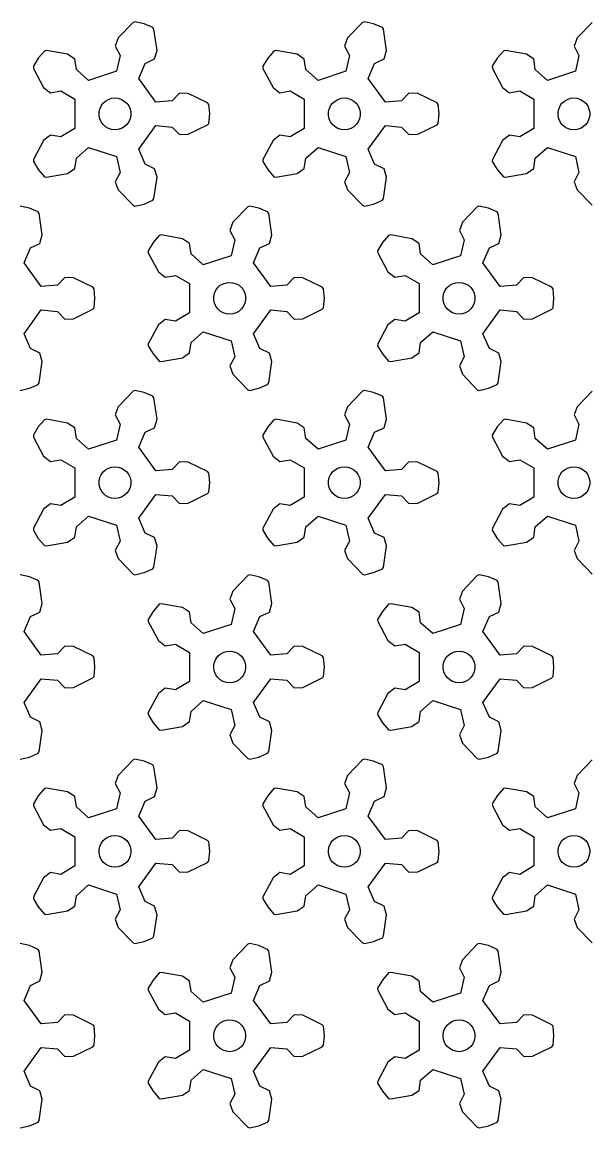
# Model space of a CAD drawing. Extents: x 0 to 211, y 0 to 226.
# Drawn here: x 52.9 to 106.4, y 0 to 104.1 of the extents above; entities that cross this region are included whole.
import ezdxf

# ---------------------------------------------------------------- set-up
doc = ezdxf.new("R2010")
doc.units = 0

msp = doc.modelspace()

# ---------------------------------------------------------------- linework, layer by layer
for p, q in [((63.5, 104.1), (63.33, 104.02)), ((64.37, 103.9), (63.5, 104.1)), ((85.08, 104.1), (84.91, 104.02)), ((85.95, 103.9), (85.08, 104.1)), ((63.33, 104.02), (61.92, 102.57)), ((65.19, 103.55), (64.37, 103.9)), ((65.29, 103.39), (65.19, 103.55)), ((65.58, 101.38), (65.29, 103.39)), ((84.91, 104.02), (83.5, 102.57)), ((86.77, 103.55), (85.95, 103.9)), ((86.87, 103.39), (86.77, 103.55)), ((87.16, 101.38), (86.87, 103.39)), ((106.49, 104.02), (105.08, 102.57)), ((61.92, 102.57), (61.64, 101.8)), ((83.5, 102.57), (83.22, 101.8)), ((105.08, 102.57), (104.8, 101.8)), ((54.99, 101.33), (54.41, 100.66)), ((55.18, 101.38), (54.99, 101.33)), ((57.17, 101.03), (55.18, 101.38)), ((57.85, 100.57), (57.17, 101.03)), ((61.64, 101.8), (62.1, 100.93)), ((65.35, 100.59), (65.58, 101.38)), ((76.57, 101.33), (75.99, 100.66)), ((76.76, 101.38), (76.57, 101.33)), ((78.75, 101.03), (76.76, 101.38)), ((79.43, 100.57), (78.75, 101.03)), ((83.22, 101.8), (83.68, 100.93)), ((86.93, 100.59), (87.16, 101.38)), ((98.15, 101.33), (97.57, 100.66)), ((98.34, 101.38), (98.15, 101.33)), ((100.33, 101.03), (98.34, 101.38)), ((101.01, 100.57), (100.33, 101.03)), ((104.8, 101.8), (105.26, 100.93)), ((54.41, 100.66), (53.95, 99.9)), ((57.99, 99.59), (57.85, 100.57)), ((62.1, 100.93), (61.76, 99.43)), ((63.86, 98.75), (64.46, 100.16)), ((64.46, 100.16), (65.35, 100.59)), ((75.99, 100.66), (75.53, 99.9)), ((79.57, 99.59), (79.43, 100.57)), ((83.68, 100.93), (83.34, 99.43)), ((85.44, 98.75), (86.04, 100.16)), ((86.04, 100.16), (86.93, 100.59)), ((97.57, 100.66), (97.11, 99.9)), ((101.15, 99.59), (101.01, 100.57)), ((105.26, 100.93), (104.92, 99.43)), ((53.95, 99.9), (53.96, 99.7)), ((53.96, 99.7), (54.91, 97.92)), ((59.14, 98.58), (57.99, 99.59)), ((61.76, 99.43), (59.14, 98.58)), ((75.53, 99.9), (75.54, 99.7)), ((75.54, 99.7), (76.49, 97.92)), ((80.72, 98.58), (79.57, 99.59)), ((83.34, 99.43), (80.72, 98.58)), ((97.11, 99.9), (97.12, 99.7)), ((97.12, 99.7), (98.07, 97.92)), ((102.3, 98.58), (101.15, 99.59)), ((104.92, 99.43), (102.3, 98.58)), ((54.91, 97.92), (55.56, 97.41)), ((65.48, 96.52), (63.86, 98.75)), ((76.49, 97.92), (77.14, 97.41)), ((87.06, 96.52), (85.44, 98.75)), ((98.07, 97.92), (98.72, 97.41)), ((55.56, 97.41), (56.53, 97.58)), ((56.53, 97.58), (57.85, 96.8)), ((57.85, 96.8), (57.85, 94.05)), ((60.74, 96.63), (61.01, 96.79)), ((61.01, 96.79), (61.31, 96.89)), ((61.31, 96.89), (61.62, 96.92)), ((61.62, 96.92), (61.93, 96.89)), ((61.93, 96.89), (62.23, 96.79)), ((62.23, 96.79), (62.5, 96.63)), ((67.69, 97.37), (67, 96.66)), ((68.51, 97.34), (67.69, 97.37)), ((70.33, 96.46), (68.51, 97.34)), ((77.14, 97.41), (78.11, 97.58)), ((78.11, 97.58), (79.43, 96.8)), ((79.43, 96.8), (79.43, 94.05)), ((82.32, 96.63), (82.59, 96.79)), ((82.59, 96.79), (82.89, 96.89)), ((82.89, 96.89), (83.2, 96.92)), ((83.2, 96.92), (83.51, 96.89)), ((83.51, 96.89), (83.81, 96.79)), ((83.81, 96.79), (84.08, 96.63)), ((89.27, 97.37), (88.58, 96.66)), ((90.09, 97.34), (89.27, 97.37)), ((91.91, 96.46), (90.09, 97.34)), ((98.72, 97.41), (99.69, 97.58)), ((99.69, 97.58), (101.01, 96.8)), ((101.01, 96.8), (101.01, 94.05)), ((103.9, 96.63), (104.17, 96.79)), ((104.17, 96.79), (104.47, 96.89)), ((104.47, 96.89), (104.78, 96.92)), ((104.78, 96.92), (105.09, 96.89)), ((105.09, 96.89), (105.39, 96.79)), ((105.39, 96.79), (105.66, 96.63)), ((60.13, 95.58), (60.19, 95.88)), ((60.19, 95.88), (60.32, 96.17)), ((60.32, 96.17), (60.5, 96.42)), ((60.5, 96.42), (60.74, 96.63)), ((62.5, 96.63), (62.73, 96.42)), ((62.73, 96.42), (62.92, 96.17)), ((62.92, 96.17), (63.04, 95.88)), ((63.04, 95.88), (63.11, 95.58)), ((67, 96.66), (65.48, 96.52)), ((70.45, 96.31), (70.33, 96.46)), ((70.53, 95.42), (70.45, 96.31)), ((81.71, 95.58), (81.77, 95.88)), ((81.77, 95.88), (81.9, 96.17)), ((81.9, 96.17), (82.08, 96.42)), ((82.08, 96.42), (82.32, 96.63)), ((84.08, 96.63), (84.31, 96.42)), ((84.31, 96.42), (84.5, 96.17)), ((84.5, 96.17), (84.62, 95.88)), ((84.62, 95.88), (84.69, 95.58)), ((88.58, 96.66), (87.06, 96.52)), ((92.03, 96.31), (91.91, 96.46)), ((92.11, 95.42), (92.03, 96.31)), ((103.29, 95.58), (103.35, 95.88)), ((103.35, 95.88), (103.48, 96.17)), ((103.48, 96.17), (103.66, 96.42)), ((103.66, 96.42), (103.9, 96.63)), ((105.66, 96.63), (105.89, 96.42)), ((105.89, 96.42), (106.08, 96.17)), ((106.08, 96.17), (106.2, 95.88)), ((106.2, 95.88), (106.27, 95.58)), ((60.13, 95.26), (60.13, 95.58)), ((60.19, 94.96), (60.13, 95.26)), ((60.32, 94.67), (60.19, 94.96)), ((63.04, 94.96), (62.92, 94.67)), ((63.11, 95.26), (63.04, 94.96)), ((63.11, 95.58), (63.11, 95.26)), ((70.45, 94.53), (70.53, 95.42)), ((81.71, 95.26), (81.71, 95.58)), ((81.77, 94.96), (81.71, 95.26)), ((81.9, 94.67), (81.77, 94.96)), ((84.62, 94.96), (84.5, 94.67)), ((84.69, 95.26), (84.62, 94.96)), ((84.69, 95.58), (84.69, 95.26)), ((92.03, 94.53), (92.11, 95.42)), ((103.29, 95.26), (103.29, 95.58)), ((103.35, 94.96), (103.29, 95.26)), ((103.48, 94.67), (103.35, 94.96)), ((106.2, 94.96), (106.08, 94.67)), ((106.27, 95.26), (106.2, 94.96)), ((106.27, 95.58), (106.27, 95.26)), ((57.85, 94.05), (56.53, 93.26)), ((60.5, 94.42), (60.32, 94.67)), ((60.74, 94.21), (60.5, 94.42)), ((61.01, 94.05), (60.74, 94.21)), ((61.31, 93.95), (61.01, 94.05)), ((61.62, 93.92), (61.31, 93.95)), ((61.93, 93.95), (61.62, 93.92)), ((62.23, 94.05), (61.93, 93.95)), ((62.5, 94.21), (62.23, 94.05)), ((62.73, 94.42), (62.5, 94.21)), ((62.92, 94.67), (62.73, 94.42)), ((63.86, 92.09), (65.48, 94.32)), ((65.48, 94.32), (67, 94.18)), ((67, 94.18), (67.69, 93.47)), ((68.51, 93.5), (70.33, 94.39)), ((70.33, 94.39), (70.45, 94.53)), ((79.43, 94.05), (78.11, 93.26)), ((82.08, 94.42), (81.9, 94.67)), ((82.32, 94.21), (82.08, 94.42)), ((82.59, 94.05), (82.32, 94.21)), ((82.89, 93.95), (82.59, 94.05)), ((83.2, 93.92), (82.89, 93.95)), ((83.51, 93.95), (83.2, 93.92)), ((83.81, 94.05), (83.51, 93.95)), ((84.08, 94.21), (83.81, 94.05)), ((84.31, 94.42), (84.08, 94.21)), ((84.5, 94.67), (84.31, 94.42)), ((85.44, 92.09), (87.06, 94.32)), ((87.06, 94.32), (88.58, 94.18)), ((88.58, 94.18), (89.27, 93.47)), ((90.09, 93.5), (91.91, 94.39)), ((91.91, 94.39), (92.03, 94.53)), ((101.01, 94.05), (99.69, 93.26)), ((103.66, 94.42), (103.48, 94.67)), ((103.9, 94.21), (103.66, 94.42)), ((104.17, 94.05), (103.9, 94.21)), ((104.47, 93.95), (104.17, 94.05)), ((104.78, 93.92), (104.47, 93.95)), ((105.09, 93.95), (104.78, 93.92)), ((105.39, 94.05), (105.09, 93.95)), ((105.66, 94.21), (105.39, 94.05)), ((105.89, 94.42), (105.66, 94.21)), ((106.08, 94.67), (105.89, 94.42)), ((54.91, 92.92), (53.96, 91.14)), ((55.56, 93.43), (54.91, 92.92)), ((56.53, 93.26), (55.56, 93.43)), ((67.69, 93.47), (68.51, 93.5)), ((76.49, 92.92), (75.54, 91.14)), ((77.14, 93.43), (76.49, 92.92)), ((78.11, 93.26), (77.14, 93.43)), ((89.27, 93.47), (90.09, 93.5)), ((98.07, 92.92), (97.12, 91.14)), ((98.72, 93.43), (98.07, 92.92)), ((99.69, 93.26), (98.72, 93.43)), ((57.99, 91.25), (59.14, 92.26)), ((59.14, 92.26), (61.76, 91.41)), ((64.46, 90.68), (63.86, 92.09)), ((79.57, 91.25), (80.72, 92.26)), ((80.72, 92.26), (83.34, 91.41)), ((86.04, 90.68), (85.44, 92.09)), ((101.15, 91.25), (102.3, 92.26)), ((102.3, 92.26), (104.92, 91.41)), ((53.96, 91.14), (53.95, 90.95)), ((53.95, 90.95), (54.41, 90.18)), ((57.85, 90.27), (57.99, 91.25)), ((61.76, 91.41), (62.1, 89.91)), ((65.35, 90.25), (64.46, 90.68)), ((75.54, 91.14), (75.53, 90.95)), ((75.53, 90.95), (75.99, 90.18)), ((79.43, 90.27), (79.57, 91.25)), ((83.34, 91.41), (83.68, 89.91)), ((86.93, 90.25), (86.04, 90.68)), ((97.12, 91.14), (97.11, 90.95)), ((97.11, 90.95), (97.57, 90.18)), ((101.01, 90.27), (101.15, 91.25)), ((104.92, 91.41), (105.26, 89.91)), ((54.41, 90.18), (54.99, 89.51)), ((54.99, 89.51), (55.18, 89.47)), ((55.18, 89.47), (57.17, 89.81)), ((57.17, 89.81), (57.85, 90.27)), ((62.1, 89.91), (61.64, 89.04)), ((65.58, 89.46), (65.35, 90.25)), ((75.99, 90.18), (76.57, 89.51)), ((76.57, 89.51), (76.76, 89.47)), ((76.76, 89.47), (78.75, 89.81)), ((78.75, 89.81), (79.43, 90.27)), ((83.68, 89.91), (83.22, 89.04)), ((87.16, 89.46), (86.93, 90.25)), ((97.57, 90.18), (98.15, 89.51)), ((98.15, 89.51), (98.34, 89.47)), ((98.34, 89.47), (100.33, 89.81)), ((100.33, 89.81), (101.01, 90.27)), ((105.26, 89.91), (104.8, 89.04)), ((61.64, 89.04), (61.92, 88.27)), ((65.29, 87.46), (65.58, 89.46)), ((83.22, 89.04), (83.5, 88.27)), ((86.87, 87.46), (87.16, 89.46)), ((104.8, 89.04), (105.08, 88.27)), ((61.92, 88.27), (63.33, 86.82)), ((65.19, 87.29), (65.29, 87.46)), ((83.5, 88.27), (84.91, 86.82)), ((86.77, 87.29), (86.87, 87.46)), ((105.08, 88.27), (106.49, 86.82)), ((53.58, 86.55), (52.71, 86.75)), ((54.4, 86.2), (53.58, 86.55)), ((63.33, 86.82), (63.5, 86.75)), ((63.5, 86.75), (64.37, 86.94)), ((64.37, 86.94), (65.19, 87.29)), ((74.12, 86.68), (72.71, 85.22)), ((74.29, 86.75), (74.12, 86.68)), ((75.16, 86.55), (74.29, 86.75)), ((75.98, 86.2), (75.16, 86.55)), ((84.91, 86.82), (85.08, 86.75)), ((85.08, 86.75), (85.95, 86.94)), ((85.95, 86.94), (86.77, 87.29)), ((95.7, 86.68), (94.29, 85.22)), ((95.87, 86.75), (95.7, 86.68)), ((96.74, 86.55), (95.87, 86.75)), ((97.56, 86.2), (96.74, 86.55)), ((54.5, 86.04), (54.4, 86.2)), ((54.79, 84.03), (54.5, 86.04)), ((76.08, 86.04), (75.98, 86.2)), ((76.37, 84.03), (76.08, 86.04)), ((97.66, 86.04), (97.56, 86.2)), ((97.95, 84.03), (97.66, 86.04)), ((72.71, 85.22), (72.43, 84.45)), ((72.43, 84.45), (72.89, 83.58)), ((94.29, 85.22), (94.01, 84.45)), ((94.01, 84.45), (94.47, 83.58)), ((54.56, 83.24), (54.79, 84.03)), ((65.2, 83.31), (64.74, 82.55)), ((65.78, 83.98), (65.2, 83.31)), ((65.97, 84.03), (65.78, 83.98)), ((67.96, 83.68), (65.97, 84.03)), ((68.64, 83.22), (67.96, 83.68)), ((72.89, 83.58), (72.55, 82.08)), ((76.14, 83.24), (76.37, 84.03)), ((86.78, 83.31), (86.32, 82.55)), ((87.36, 83.98), (86.78, 83.31)), ((87.55, 84.03), (87.36, 83.98)), ((89.54, 83.68), (87.55, 84.03)), ((90.22, 83.22), (89.54, 83.68)), ((94.47, 83.58), (94.13, 82.08)), ((97.72, 83.24), (97.95, 84.03)), ((53.07, 81.4), (53.67, 82.81)), ((53.67, 82.81), (54.56, 83.24)), ((64.74, 82.55), (64.75, 82.36)), ((64.75, 82.36), (65.7, 80.57)), ((68.78, 82.24), (68.64, 83.22)), ((69.93, 81.23), (68.78, 82.24)), ((74.65, 81.4), (75.25, 82.81)), ((75.25, 82.81), (76.14, 83.24)), ((86.32, 82.55), (86.33, 82.36)), ((86.33, 82.36), (87.28, 80.57)), ((90.36, 82.24), (90.22, 83.22)), ((91.51, 81.23), (90.36, 82.24)), ((96.23, 81.4), (96.83, 82.81)), ((96.83, 82.81), (97.72, 83.24)), ((54.69, 79.17), (53.07, 81.4)), ((72.55, 82.08), (69.93, 81.23)), ((76.27, 79.17), (74.65, 81.4)), ((94.13, 82.08), (91.51, 81.23)), ((97.85, 79.17), (96.23, 81.4)), ((65.7, 80.57), (66.35, 80.06)), ((66.35, 80.06), (67.32, 80.23)), ((67.32, 80.23), (68.64, 79.45)), ((87.28, 80.57), (87.93, 80.06)), ((87.93, 80.06), (88.9, 80.23)), ((88.9, 80.23), (90.22, 79.45)), ((56.21, 79.32), (54.69, 79.17)), ((56.9, 80.02), (56.21, 79.32)), ((57.72, 79.99), (56.9, 80.02)), ((59.54, 79.11), (57.72, 79.99)), ((59.66, 78.96), (59.54, 79.11)), ((68.64, 79.45), (68.64, 76.7)), ((71.29, 79.08), (71.53, 79.29)), ((71.53, 79.29), (71.8, 79.44)), ((71.8, 79.44), (72.1, 79.54)), ((72.1, 79.54), (72.41, 79.57)), ((72.41, 79.57), (72.72, 79.54)), ((72.72, 79.54), (73.02, 79.44)), ((73.02, 79.44), (73.29, 79.29)), ((73.29, 79.29), (73.52, 79.08)), ((77.79, 79.32), (76.27, 79.17)), ((78.48, 80.02), (77.79, 79.32)), ((79.3, 79.99), (78.48, 80.02)), ((81.12, 79.11), (79.3, 79.99)), ((81.24, 78.96), (81.12, 79.11)), ((90.22, 79.45), (90.22, 76.7)), ((92.87, 79.08), (93.11, 79.29)), ((93.11, 79.29), (93.38, 79.44)), ((93.38, 79.44), (93.68, 79.54)), ((93.68, 79.54), (93.99, 79.57)), ((93.99, 79.57), (94.3, 79.54)), ((94.3, 79.54), (94.6, 79.44)), ((94.6, 79.44), (94.87, 79.29)), ((94.87, 79.29), (95.1, 79.08)), ((99.37, 79.32), (97.85, 79.17)), ((100.06, 80.02), (99.37, 79.32)), ((100.88, 79.99), (100.06, 80.02)), ((102.7, 79.11), (100.88, 79.99)), ((102.82, 78.96), (102.7, 79.11)), ((59.74, 78.07), (59.66, 78.96)), ((59.66, 77.18), (59.74, 78.07)), ((70.92, 78.23), (70.98, 78.54)), ((70.92, 77.92), (70.92, 78.23)), ((70.98, 78.54), (71.11, 78.82)), ((71.11, 78.82), (71.29, 79.08)), ((73.52, 79.08), (73.71, 78.82)), ((73.71, 78.82), (73.83, 78.54)), ((73.83, 78.54), (73.9, 78.23)), ((73.9, 78.23), (73.9, 77.92)), ((81.32, 78.07), (81.24, 78.96)), ((81.24, 77.18), (81.32, 78.07)), ((92.5, 78.23), (92.56, 78.54)), ((92.5, 77.92), (92.5, 78.23)), ((92.56, 78.54), (92.69, 78.82)), ((92.69, 78.82), (92.87, 79.08)), ((95.1, 79.08), (95.29, 78.82)), ((95.29, 78.82), (95.41, 78.54)), ((95.41, 78.54), (95.48, 78.23)), ((95.48, 78.23), (95.48, 77.92)), ((102.9, 78.07), (102.82, 78.96)), ((102.82, 77.18), (102.9, 78.07)), ((57.72, 76.15), (59.54, 77.04)), ((59.54, 77.04), (59.66, 77.18)), ((70.98, 77.61), (70.92, 77.92)), ((71.11, 77.32), (70.98, 77.61)), ((71.29, 77.07), (71.11, 77.32)), ((71.53, 76.86), (71.29, 77.07)), ((73.52, 77.07), (73.29, 76.86)), ((73.71, 77.32), (73.52, 77.07)), ((73.83, 77.61), (73.71, 77.32)), ((73.9, 77.92), (73.83, 77.61)), ((79.3, 76.15), (81.12, 77.04)), ((81.12, 77.04), (81.24, 77.18)), ((92.56, 77.61), (92.5, 77.92)), ((92.69, 77.32), (92.56, 77.61)), ((92.87, 77.07), (92.69, 77.32)), ((93.11, 76.86), (92.87, 77.07)), ((95.1, 77.07), (94.87, 76.86)), ((95.29, 77.32), (95.1, 77.07)), ((95.41, 77.61), (95.29, 77.32)), ((95.48, 77.92), (95.41, 77.61)), ((100.88, 76.15), (102.7, 77.04)), ((102.7, 77.04), (102.82, 77.18)), ((53.07, 74.74), (54.69, 76.97)), ((54.69, 76.97), (56.21, 76.83)), ((56.21, 76.83), (56.9, 76.12)), ((56.9, 76.12), (57.72, 76.15)), ((66.35, 76.08), (65.7, 75.57)), ((67.32, 75.91), (66.35, 76.08)), ((68.64, 76.7), (67.32, 75.91)), ((71.8, 76.7), (71.53, 76.86)), ((72.1, 76.6), (71.8, 76.7)), ((72.41, 76.57), (72.1, 76.6)), ((72.72, 76.6), (72.41, 76.57)), ((73.02, 76.7), (72.72, 76.6)), ((73.29, 76.86), (73.02, 76.7)), ((74.65, 74.74), (76.27, 76.97)), ((76.27, 76.97), (77.79, 76.83)), ((77.79, 76.83), (78.48, 76.12)), ((78.48, 76.12), (79.3, 76.15)), ((87.93, 76.08), (87.28, 75.57)), ((88.9, 75.91), (87.93, 76.08)), ((90.22, 76.7), (88.9, 75.91)), ((93.38, 76.7), (93.11, 76.86)), ((93.68, 76.6), (93.38, 76.7)), ((93.99, 76.57), (93.68, 76.6)), ((94.3, 76.6), (93.99, 76.57)), ((94.6, 76.7), (94.3, 76.6)), ((94.87, 76.86), (94.6, 76.7)), ((96.23, 74.74), (97.85, 76.97)), ((97.85, 76.97), (99.37, 76.83)), ((99.37, 76.83), (100.06, 76.12)), ((100.06, 76.12), (100.88, 76.15)), ((65.7, 75.57), (64.75, 73.79)), ((87.28, 75.57), (86.33, 73.79)), ((53.67, 73.33), (53.07, 74.74)), ((68.64, 72.93), (68.78, 73.9)), ((68.78, 73.9), (69.93, 74.91)), ((69.93, 74.91), (72.55, 74.06)), ((72.55, 74.06), (72.89, 72.57)), ((75.25, 73.33), (74.65, 74.74)), ((90.22, 72.93), (90.36, 73.9)), ((90.36, 73.9), (91.51, 74.91)), ((91.51, 74.91), (94.13, 74.06)), ((94.13, 74.06), (94.47, 72.57)), ((96.83, 73.33), (96.23, 74.74)), ((54.56, 72.9), (53.67, 73.33)), ((54.79, 72.11), (54.56, 72.9)), ((64.75, 73.79), (64.74, 73.6)), ((64.74, 73.6), (65.2, 72.83)), ((67.96, 72.46), (68.64, 72.93)), ((76.14, 72.9), (75.25, 73.33)), ((76.37, 72.11), (76.14, 72.9)), ((86.33, 73.79), (86.32, 73.6)), ((86.32, 73.6), (86.78, 72.83)), ((89.54, 72.46), (90.22, 72.93)), ((97.72, 72.9), (96.83, 73.33)), ((97.95, 72.11), (97.72, 72.9)), ((54.5, 70.11), (54.79, 72.11)), ((65.2, 72.83), (65.78, 72.16)), ((65.78, 72.16), (65.97, 72.12)), ((65.97, 72.12), (67.96, 72.46)), ((72.89, 72.57), (72.43, 71.7)), ((76.08, 70.11), (76.37, 72.11)), ((86.78, 72.83), (87.36, 72.16)), ((87.36, 72.16), (87.55, 72.12)), ((87.55, 72.12), (89.54, 72.46)), ((94.47, 72.57), (94.01, 71.7)), ((97.66, 70.11), (97.95, 72.11)), ((72.43, 71.7), (72.71, 70.92)), ((72.71, 70.92), (74.12, 69.47)), ((94.01, 71.7), (94.29, 70.92)), ((94.29, 70.92), (95.7, 69.47)), ((53.58, 69.6), (54.4, 69.95)), ((54.4, 69.95), (54.5, 70.11)), ((75.16, 69.6), (75.98, 69.95)), ((75.98, 69.95), (76.08, 70.11)), ((96.74, 69.6), (97.56, 69.95)), ((97.56, 69.95), (97.66, 70.11)), ((52.71, 69.4), (53.58, 69.6)), ((63.33, 69.33), (61.92, 67.87)), ((63.5, 69.4), (63.33, 69.33)), ((64.37, 69.2), (63.5, 69.4)), ((65.19, 68.85), (64.37, 69.2)), ((65.29, 68.69), (65.19, 68.85)), ((65.58, 66.69), (65.29, 68.69)), ((74.12, 69.47), (74.29, 69.4)), ((74.29, 69.4), (75.16, 69.6)), ((84.91, 69.33), (83.5, 67.87)), ((85.08, 69.4), (84.91, 69.33)), ((85.95, 69.2), (85.08, 69.4)), ((86.77, 68.85), (85.95, 69.2)), ((86.87, 68.69), (86.77, 68.85)), ((87.16, 66.69), (86.87, 68.69)), ((95.7, 69.47), (95.87, 69.4)), ((95.87, 69.4), (96.74, 69.6)), ((106.49, 69.33), (105.08, 67.87)), ((61.92, 67.87), (61.64, 67.1)), ((83.5, 67.87), (83.22, 67.1)), ((105.08, 67.87), (104.8, 67.1)), ((54.99, 66.63), (54.41, 65.96)), ((55.18, 66.68), (54.99, 66.63)), ((57.17, 66.33), (55.18, 66.68)), ((61.64, 67.1), (62.1, 66.23)), ((65.35, 65.89), (65.58, 66.69)), ((76.57, 66.63), (75.99, 65.96)), ((76.76, 66.68), (76.57, 66.63)), ((78.75, 66.33), (76.76, 66.68)), ((83.22, 67.1), (83.68, 66.23)), ((86.93, 65.89), (87.16, 66.69)), ((98.15, 66.63), (97.57, 65.96)), ((98.34, 66.68), (98.15, 66.63)), ((100.33, 66.33), (98.34, 66.68)), ((104.8, 67.1), (105.26, 66.23)), ((54.41, 65.96), (53.95, 65.2)), ((57.85, 65.87), (57.17, 66.33)), ((57.99, 64.89), (57.85, 65.87)), ((62.1, 66.23), (61.76, 64.73)), ((64.46, 65.46), (65.35, 65.89)), ((75.99, 65.96), (75.53, 65.2)), ((79.43, 65.87), (78.75, 66.33)), ((79.57, 64.89), (79.43, 65.87)), ((83.68, 66.23), (83.34, 64.73)), ((86.04, 65.46), (86.93, 65.89)), ((97.57, 65.96), (97.11, 65.2)), ((101.01, 65.87), (100.33, 66.33)), ((101.15, 64.89), (101.01, 65.87)), ((105.26, 66.23), (104.92, 64.73)), ((53.95, 65.2), (53.96, 65.01)), ((53.96, 65.01), (54.91, 63.22)), ((59.14, 63.88), (57.99, 64.89)), ((61.76, 64.73), (59.14, 63.88)), ((63.86, 64.05), (64.46, 65.46)), ((75.53, 65.2), (75.54, 65.01)), ((75.54, 65.01), (76.49, 63.22)), ((80.72, 63.88), (79.57, 64.89)), ((83.34, 64.73), (80.72, 63.88)), ((85.44, 64.05), (86.04, 65.46)), ((97.11, 65.2), (97.12, 65.01)), ((97.12, 65.01), (98.07, 63.22)), ((102.3, 63.88), (101.15, 64.89)), ((104.92, 64.73), (102.3, 63.88)), ((65.48, 61.83), (63.86, 64.05)), ((87.06, 61.83), (85.44, 64.05)), ((54.91, 63.22), (55.56, 62.71)), ((55.56, 62.71), (56.53, 62.88)), ((56.53, 62.88), (57.85, 62.1)), ((67.69, 62.67), (67, 61.97)), ((68.51, 62.64), (67.69, 62.67)), ((70.33, 61.76), (68.51, 62.64)), ((76.49, 63.22), (77.14, 62.71)), ((77.14, 62.71), (78.11, 62.88)), ((78.11, 62.88), (79.43, 62.1)), ((89.27, 62.67), (88.58, 61.97)), ((90.09, 62.64), (89.27, 62.67)), ((91.91, 61.76), (90.09, 62.64)), ((98.07, 63.22), (98.72, 62.71)), ((98.72, 62.71), (99.69, 62.88)), ((99.69, 62.88), (101.01, 62.1)), ((57.85, 62.1), (57.85, 59.35)), ((60.19, 61.19), (60.32, 61.47)), ((60.32, 61.47), (60.5, 61.73)), ((60.5, 61.73), (60.74, 61.94)), ((60.74, 61.94), (61.01, 62.09)), ((61.01, 62.09), (61.31, 62.19)), ((61.31, 62.19), (61.62, 62.22)), ((61.62, 62.22), (61.93, 62.19)), ((61.93, 62.19), (62.23, 62.09)), ((62.23, 62.09), (62.5, 61.94)), ((62.5, 61.94), (62.73, 61.73)), ((62.73, 61.73), (62.92, 61.47)), ((62.92, 61.47), (63.04, 61.19)), ((67, 61.97), (65.48, 61.83)), ((70.45, 61.61), (70.33, 61.76)), ((70.53, 60.72), (70.45, 61.61)), ((79.43, 62.1), (79.43, 59.35)), ((81.77, 61.19), (81.9, 61.47)), ((81.9, 61.47), (82.08, 61.73)), ((82.08, 61.73), (82.32, 61.94)), ((82.32, 61.94), (82.59, 62.09)), ((82.59, 62.09), (82.89, 62.19)), ((82.89, 62.19), (83.2, 62.22)), ((83.2, 62.22), (83.51, 62.19)), ((83.51, 62.19), (83.81, 62.09)), ((83.81, 62.09), (84.08, 61.94)), ((84.08, 61.94), (84.31, 61.73)), ((84.31, 61.73), (84.5, 61.47)), ((84.5, 61.47), (84.62, 61.19)), ((88.58, 61.97), (87.06, 61.83)), ((92.03, 61.61), (91.91, 61.76)), ((92.11, 60.72), (92.03, 61.61)), ((101.01, 62.1), (101.01, 59.35)), ((103.35, 61.19), (103.48, 61.47)), ((103.48, 61.47), (103.66, 61.73)), ((103.66, 61.73), (103.9, 61.94)), ((103.9, 61.94), (104.17, 62.09)), ((104.17, 62.09), (104.47, 62.19)), ((104.47, 62.19), (104.78, 62.22)), ((104.78, 62.22), (105.09, 62.19)), ((105.09, 62.19), (105.39, 62.09)), ((105.39, 62.09), (105.66, 61.94)), ((105.66, 61.94), (105.89, 61.73)), ((105.89, 61.73), (106.08, 61.47)), ((106.08, 61.47), (106.2, 61.19)), ((60.13, 60.88), (60.19, 61.19)), ((60.13, 60.57), (60.13, 60.88)), ((60.19, 60.26), (60.13, 60.57)), ((63.04, 61.19), (63.11, 60.88)), ((63.11, 60.57), (63.04, 60.26)), ((63.11, 60.88), (63.11, 60.57)), ((70.45, 59.84), (70.53, 60.72)), ((81.71, 60.88), (81.77, 61.19)), ((81.71, 60.57), (81.71, 60.88)), ((81.77, 60.26), (81.71, 60.57)), ((84.62, 61.19), (84.69, 60.88)), ((84.69, 60.57), (84.62, 60.26)), ((84.69, 60.88), (84.69, 60.57)), ((92.03, 59.84), (92.11, 60.72)), ((103.29, 60.88), (103.35, 61.19)), ((103.29, 60.57), (103.29, 60.88)), ((103.35, 60.26), (103.29, 60.57)), ((106.2, 61.19), (106.27, 60.88)), ((106.27, 60.57), (106.2, 60.26)), ((106.27, 60.88), (106.27, 60.57)), ((57.85, 59.35), (56.53, 58.56)), ((60.32, 59.97), (60.19, 60.26)), ((60.5, 59.72), (60.32, 59.97)), ((60.74, 59.51), (60.5, 59.72)), ((61.01, 59.35), (60.74, 59.51)), ((61.31, 59.26), (61.01, 59.35)), ((62.23, 59.35), (61.93, 59.26)), ((62.5, 59.51), (62.23, 59.35)), ((62.73, 59.72), (62.5, 59.51)), ((62.92, 59.97), (62.73, 59.72)), ((63.04, 60.26), (62.92, 59.97)), ((63.86, 57.39), (65.48, 59.62)), ((65.48, 59.62), (67, 59.48)), ((67, 59.48), (67.69, 58.77)), ((68.51, 58.8), (70.33, 59.69)), ((70.33, 59.69), (70.45, 59.84)), ((79.43, 59.35), (78.11, 58.56)), ((81.9, 59.97), (81.77, 60.26)), ((82.08, 59.72), (81.9, 59.97)), ((82.32, 59.51), (82.08, 59.72)), ((82.59, 59.35), (82.32, 59.51)), ((82.89, 59.26), (82.59, 59.35)), ((83.81, 59.35), (83.51, 59.26)), ((84.08, 59.51), (83.81, 59.35)), ((84.31, 59.72), (84.08, 59.51)), ((84.5, 59.97), (84.31, 59.72)), ((84.62, 60.26), (84.5, 59.97)), ((85.44, 57.39), (87.06, 59.62)), ((87.06, 59.62), (88.58, 59.48)), ((88.58, 59.48), (89.27, 58.77)), ((90.09, 58.8), (91.91, 59.69)), ((91.91, 59.69), (92.03, 59.84)), ((101.01, 59.35), (99.69, 58.56)), ((103.48, 59.97), (103.35, 60.26)), ((103.66, 59.72), (103.48, 59.97)), ((103.9, 59.51), (103.66, 59.72)), ((104.17, 59.35), (103.9, 59.51)), ((104.47, 59.26), (104.17, 59.35)), ((105.39, 59.35), (105.09, 59.26)), ((105.66, 59.51), (105.39, 59.35)), ((105.89, 59.72), (105.66, 59.51)), ((106.08, 59.97), (105.89, 59.72)), ((106.2, 60.26), (106.08, 59.97)), ((55.56, 58.73), (54.91, 58.23)), ((56.53, 58.56), (55.56, 58.73)), ((61.62, 59.22), (61.31, 59.26)), ((61.93, 59.26), (61.62, 59.22)), ((67.69, 58.77), (68.51, 58.8)), ((77.14, 58.73), (76.49, 58.23)), ((78.11, 58.56), (77.14, 58.73)), ((83.2, 59.22), (82.89, 59.26)), ((83.51, 59.26), (83.2, 59.22)), ((89.27, 58.77), (90.09, 58.8)), ((98.72, 58.73), (98.07, 58.23)), ((99.69, 58.56), (98.72, 58.73)), ((104.78, 59.22), (104.47, 59.26)), ((105.09, 59.26), (104.78, 59.22)), ((54.91, 58.23), (53.96, 56.44)), ((57.99, 56.55), (59.14, 57.56)), ((59.14, 57.56), (61.76, 56.71)), ((64.46, 55.98), (63.86, 57.39)), ((76.49, 58.23), (75.54, 56.44)), ((79.57, 56.55), (80.72, 57.56)), ((80.72, 57.56), (83.34, 56.71)), ((86.04, 55.98), (85.44, 57.39)), ((98.07, 58.23), (97.12, 56.44)), ((101.15, 56.55), (102.3, 57.56)), ((102.3, 57.56), (104.92, 56.71)), ((53.96, 56.44), (53.95, 56.25)), ((53.95, 56.25), (54.41, 55.48)), ((57.85, 55.58), (57.99, 56.55)), ((61.76, 56.71), (62.1, 55.22)), ((75.54, 56.44), (75.53, 56.25)), ((75.53, 56.25), (75.99, 55.48)), ((79.43, 55.58), (79.57, 56.55)), ((83.34, 56.71), (83.68, 55.22)), ((97.12, 56.44), (97.11, 56.25)), ((97.11, 56.25), (97.57, 55.48)), ((101.01, 55.58), (101.15, 56.55)), ((104.92, 56.71), (105.26, 55.22)), ((54.41, 55.48), (54.99, 54.81)), ((57.17, 55.12), (57.85, 55.58)), ((62.1, 55.22), (61.64, 54.35)), ((65.35, 55.55), (64.46, 55.98)), ((65.58, 54.76), (65.35, 55.55)), ((75.99, 55.48), (76.57, 54.81)), ((78.75, 55.12), (79.43, 55.58)), ((83.68, 55.22), (83.22, 54.35)), ((86.93, 55.55), (86.04, 55.98)), ((87.16, 54.76), (86.93, 55.55)), ((97.57, 55.48), (98.15, 54.81)), ((100.33, 55.12), (101.01, 55.58)), ((105.26, 55.22), (104.8, 54.35)), ((54.99, 54.81), (55.18, 54.77)), ((55.18, 54.77), (57.17, 55.12)), ((61.64, 54.35), (61.92, 53.57)), ((65.29, 52.76), (65.58, 54.76)), ((76.57, 54.81), (76.76, 54.77)), ((76.76, 54.77), (78.75, 55.12)), ((83.22, 54.35), (83.5, 53.57)), ((86.87, 52.76), (87.16, 54.76)), ((98.15, 54.81), (98.34, 54.77)), ((98.34, 54.77), (100.33, 55.12)), ((104.8, 54.35), (105.08, 53.57)), ((61.92, 53.57), (63.33, 52.12)), ((83.5, 53.57), (84.91, 52.12)), ((105.08, 53.57), (106.49, 52.12)), ((53.58, 51.85), (52.71, 52.05)), ((63.33, 52.12), (63.5, 52.05)), ((63.5, 52.05), (64.37, 52.25)), ((64.37, 52.25), (65.19, 52.6)), ((65.19, 52.6), (65.29, 52.76)), ((74.29, 52.05), (74.12, 51.98)), ((75.16, 51.85), (74.29, 52.05)), ((84.91, 52.12), (85.08, 52.05)), ((85.08, 52.05), (85.95, 52.25)), ((85.95, 52.25), (86.77, 52.6)), ((86.77, 52.6), (86.87, 52.76)), ((95.87, 52.05), (95.7, 51.98)), ((96.74, 51.85), (95.87, 52.05)), ((54.4, 51.5), (53.58, 51.85)), ((54.5, 51.34), (54.4, 51.5)), ((54.79, 49.34), (54.5, 51.34)), ((74.12, 51.98), (72.71, 50.52)), ((75.98, 51.5), (75.16, 51.85)), ((76.08, 51.34), (75.98, 51.5)), ((76.37, 49.34), (76.08, 51.34)), ((95.7, 51.98), (94.29, 50.52)), ((97.56, 51.5), (96.74, 51.85)), ((97.66, 51.34), (97.56, 51.5)), ((97.95, 49.34), (97.66, 51.34)), ((72.71, 50.52), (72.43, 49.75)), ((94.29, 50.52), (94.01, 49.75)), ((54.56, 48.54), (54.79, 49.34)), ((65.78, 49.28), (65.2, 48.61)), ((65.97, 49.33), (65.78, 49.28)), ((67.96, 48.98), (65.97, 49.33)), ((68.64, 48.52), (67.96, 48.98)), ((72.43, 49.75), (72.89, 48.88)), ((76.14, 48.54), (76.37, 49.34)), ((87.36, 49.28), (86.78, 48.61)), ((87.55, 49.33), (87.36, 49.28)), ((89.54, 48.98), (87.55, 49.33)), ((90.22, 48.52), (89.54, 48.98)), ((94.01, 49.75), (94.47, 48.88)), ((97.72, 48.54), (97.95, 49.34)), ((53.07, 46.7), (53.67, 48.11)), ((53.67, 48.11), (54.56, 48.54)), ((65.2, 48.61), (64.74, 47.85)), ((68.78, 47.54), (68.64, 48.52)), ((72.89, 48.88), (72.55, 47.38)), ((74.65, 46.7), (75.25, 48.11)), ((75.25, 48.11), (76.14, 48.54)), ((86.78, 48.61), (86.32, 47.85)), ((90.36, 47.54), (90.22, 48.52)), ((94.47, 48.88), (94.13, 47.38)), ((96.23, 46.7), (96.83, 48.11)), ((96.83, 48.11), (97.72, 48.54)), ((64.74, 47.85), (64.75, 47.66)), ((64.75, 47.66), (65.7, 45.87)), ((69.93, 46.53), (68.78, 47.54)), ((72.55, 47.38), (69.93, 46.53)), ((86.32, 47.85), (86.33, 47.66)), ((86.33, 47.66), (87.28, 45.87)), ((91.51, 46.53), (90.36, 47.54)), ((94.13, 47.38), (91.51, 46.53)), ((54.69, 44.48), (53.07, 46.7)), ((65.7, 45.87), (66.35, 45.36)), ((76.27, 44.48), (74.65, 46.7)), ((87.28, 45.87), (87.93, 45.36)), ((97.85, 44.48), (96.23, 46.7)), ((56.9, 45.32), (56.21, 44.62)), ((57.72, 45.3), (56.9, 45.32)), ((59.54, 44.41), (57.72, 45.3)), ((66.35, 45.36), (67.32, 45.53)), ((67.32, 45.53), (68.64, 44.75)), ((68.64, 44.75), (68.64, 42)), ((71.8, 44.74), (72.1, 44.84)), ((72.1, 44.84), (72.41, 44.87)), ((72.41, 44.87), (72.72, 44.84)), ((72.72, 44.84), (73.02, 44.74)), ((78.48, 45.32), (77.79, 44.62)), ((79.3, 45.3), (78.48, 45.32)), ((81.12, 44.41), (79.3, 45.3)), ((87.93, 45.36), (88.9, 45.53)), ((88.9, 45.53), (90.22, 44.75)), ((90.22, 44.75), (90.22, 42)), ((93.38, 44.74), (93.68, 44.84)), ((93.68, 44.84), (93.99, 44.87)), ((93.99, 44.87), (94.3, 44.84)), ((94.3, 44.84), (94.6, 44.74)), ((100.06, 45.32), (99.37, 44.62)), ((100.88, 45.3), (100.06, 45.32)), ((102.7, 44.41), (100.88, 45.3)), ((56.21, 44.62), (54.69, 44.48)), ((59.66, 44.26), (59.54, 44.41)), ((59.74, 43.37), (59.66, 44.26)), ((70.92, 43.53), (70.98, 43.84)), ((70.98, 43.84), (71.11, 44.12)), ((71.11, 44.12), (71.29, 44.38)), ((71.29, 44.38), (71.53, 44.59)), ((71.53, 44.59), (71.8, 44.74)), ((73.02, 44.74), (73.29, 44.59)), ((73.29, 44.59), (73.52, 44.38)), ((73.52, 44.38), (73.71, 44.12)), ((73.71, 44.12), (73.83, 43.84)), ((73.83, 43.84), (73.9, 43.53)), ((77.79, 44.62), (76.27, 44.48)), ((81.24, 44.26), (81.12, 44.41)), ((81.32, 43.37), (81.24, 44.26)), ((92.5, 43.53), (92.56, 43.84)), ((92.56, 43.84), (92.69, 44.12)), ((92.69, 44.12), (92.87, 44.38)), ((92.87, 44.38), (93.11, 44.59)), ((93.11, 44.59), (93.38, 44.74)), ((94.6, 44.74), (94.87, 44.59)), ((94.87, 44.59), (95.1, 44.38)), ((95.1, 44.38), (95.29, 44.12)), ((95.29, 44.12), (95.41, 43.84)), ((95.41, 43.84), (95.48, 43.53)), ((99.37, 44.62), (97.85, 44.48)), ((102.82, 44.26), (102.7, 44.41)), ((102.9, 43.37), (102.82, 44.26)), ((59.66, 42.49), (59.74, 43.37)), ((70.92, 43.22), (70.92, 43.53)), ((70.98, 42.91), (70.92, 43.22)), ((71.11, 42.62), (70.98, 42.91)), ((73.83, 42.91), (73.71, 42.62)), ((73.9, 43.22), (73.83, 42.91)), ((73.9, 43.53), (73.9, 43.22)), ((81.24, 42.49), (81.32, 43.37)), ((92.5, 43.22), (92.5, 43.53)), ((92.56, 42.91), (92.5, 43.22)), ((92.69, 42.62), (92.56, 42.91)), ((95.41, 42.91), (95.29, 42.62)), ((95.48, 43.22), (95.41, 42.91)), ((95.48, 43.53), (95.48, 43.22)), ((102.82, 42.49), (102.9, 43.37)), ((53.07, 40.04), (54.69, 42.27)), ((54.69, 42.27), (56.21, 42.13)), ((56.21, 42.13), (56.9, 41.42)), ((57.72, 41.45), (59.54, 42.34)), ((59.54, 42.34), (59.66, 42.49)), ((68.64, 42), (67.32, 41.21)), ((71.29, 42.37), (71.11, 42.62)), ((71.53, 42.16), (71.29, 42.37)), ((71.8, 42), (71.53, 42.16)), ((72.1, 41.91), (71.8, 42)), ((72.41, 41.87), (72.1, 41.91)), ((72.72, 41.91), (72.41, 41.87)), ((73.02, 42), (72.72, 41.91)), ((73.29, 42.16), (73.02, 42)), ((73.52, 42.37), (73.29, 42.16)), ((73.71, 42.62), (73.52, 42.37)), ((74.65, 40.04), (76.27, 42.27)), ((76.27, 42.27), (77.79, 42.13)), ((77.79, 42.13), (78.48, 41.42)), ((79.3, 41.45), (81.12, 42.34)), ((81.12, 42.34), (81.24, 42.49)), ((90.22, 42), (88.9, 41.21)), ((92.87, 42.37), (92.69, 42.62)), ((93.11, 42.16), (92.87, 42.37)), ((93.38, 42), (93.11, 42.16)), ((93.68, 41.91), (93.38, 42)), ((93.99, 41.87), (93.68, 41.91)), ((94.3, 41.91), (93.99, 41.87)), ((94.6, 42), (94.3, 41.91)), ((94.87, 42.16), (94.6, 42)), ((95.1, 42.37), (94.87, 42.16)), ((95.29, 42.62), (95.1, 42.37)), ((96.23, 40.04), (97.85, 42.27)), ((97.85, 42.27), (99.37, 42.13)), ((99.37, 42.13), (100.06, 41.42)), ((100.88, 41.45), (102.7, 42.34)), ((102.7, 42.34), (102.82, 42.49)), ((56.9, 41.42), (57.72, 41.45)), ((65.7, 40.88), (64.75, 39.09)), ((66.35, 41.38), (65.7, 40.88)), ((67.32, 41.21), (66.35, 41.38)), ((78.48, 41.42), (79.3, 41.45)), ((87.28, 40.88), (86.33, 39.09)), ((87.93, 41.38), (87.28, 40.88)), ((88.9, 41.21), (87.93, 41.38)), ((100.06, 41.42), (100.88, 41.45)), ((53.67, 38.64), (53.07, 40.04)), ((68.78, 39.2), (69.93, 40.21)), ((69.93, 40.21), (72.55, 39.36)), ((75.25, 38.64), (74.65, 40.04)), ((90.36, 39.2), (91.51, 40.21)), ((91.51, 40.21), (94.13, 39.36)), ((96.83, 38.64), (96.23, 40.04)), ((54.56, 38.2), (53.67, 38.64)), ((64.75, 39.09), (64.74, 38.9)), ((64.74, 38.9), (65.2, 38.13)), ((68.64, 38.23), (68.78, 39.2)), ((72.55, 39.36), (72.89, 37.87)), ((76.14, 38.2), (75.25, 38.64)), ((86.33, 39.09), (86.32, 38.9)), ((86.32, 38.9), (86.78, 38.13)), ((90.22, 38.23), (90.36, 39.2)), ((94.13, 39.36), (94.47, 37.87)), ((97.72, 38.2), (96.83, 38.64)), ((54.79, 37.41), (54.56, 38.2)), ((65.2, 38.13), (65.78, 37.46)), ((65.78, 37.46), (65.97, 37.42)), ((65.97, 37.42), (67.96, 37.77)), ((67.96, 37.77), (68.64, 38.23)), ((72.89, 37.87), (72.43, 37)), ((76.37, 37.41), (76.14, 38.2)), ((86.78, 38.13), (87.36, 37.46)), ((87.36, 37.46), (87.55, 37.42)), ((87.55, 37.42), (89.54, 37.77)), ((89.54, 37.77), (90.22, 38.23)), ((94.47, 37.87), (94.01, 37)), ((97.95, 37.41), (97.72, 38.2)), ((54.5, 35.41), (54.79, 37.41)), ((72.43, 37), (72.71, 36.22)), ((76.08, 35.41), (76.37, 37.41)), ((94.01, 37), (94.29, 36.22)), ((97.66, 35.41), (97.95, 37.41)), ((54.4, 35.25), (54.5, 35.41)), ((72.71, 36.22), (74.12, 34.77)), ((75.98, 35.25), (76.08, 35.41)), ((94.29, 36.22), (95.7, 34.77)), ((97.56, 35.25), (97.66, 35.41)), ((52.71, 34.7), (53.58, 34.9)), ((53.58, 34.9), (54.4, 35.25)), ((63.33, 34.63), (61.92, 33.17)), ((63.5, 34.7), (63.33, 34.63)), ((64.37, 34.5), (63.5, 34.7)), ((65.19, 34.15), (64.37, 34.5)), ((74.12, 34.77), (74.29, 34.7)), ((74.29, 34.7), (75.16, 34.9)), ((75.16, 34.9), (75.98, 35.25)), ((84.91, 34.63), (83.5, 33.17)), ((85.08, 34.7), (84.91, 34.63)), ((85.95, 34.5), (85.08, 34.7)), ((86.77, 34.15), (85.95, 34.5)), ((95.7, 34.77), (95.87, 34.7)), ((95.87, 34.7), (96.74, 34.9)), ((96.74, 34.9), (97.56, 35.25)), ((106.49, 34.63), (105.08, 33.17)), ((65.29, 33.99), (65.19, 34.15)), ((65.58, 31.99), (65.29, 33.99)), ((86.87, 33.99), (86.77, 34.15)), ((87.16, 31.99), (86.87, 33.99)), ((61.92, 33.17), (61.64, 32.4)), ((61.64, 32.4), (62.1, 31.53)), ((83.5, 33.17), (83.22, 32.4)), ((83.22, 32.4), (83.68, 31.53)), ((105.08, 33.17), (104.8, 32.4)), ((104.8, 32.4), (105.26, 31.53)), ((54.41, 31.26), (53.95, 30.5)), ((54.99, 31.93), (54.41, 31.26)), ((55.18, 31.98), (54.99, 31.93)), ((57.17, 31.63), (55.18, 31.98)), ((57.85, 31.17), (57.17, 31.63)), ((62.1, 31.53), (61.76, 30.03)), ((65.35, 31.19), (65.58, 31.99)), ((75.99, 31.26), (75.53, 30.5)), ((76.57, 31.93), (75.99, 31.26)), ((76.76, 31.98), (76.57, 31.93)), ((78.75, 31.63), (76.76, 31.98)), ((79.43, 31.17), (78.75, 31.63)), ((83.68, 31.53), (83.34, 30.03)), ((86.93, 31.19), (87.16, 31.99)), ((97.57, 31.26), (97.11, 30.5)), ((98.15, 31.93), (97.57, 31.26)), ((98.34, 31.98), (98.15, 31.93)), ((100.33, 31.63), (98.34, 31.98)), ((101.01, 31.17), (100.33, 31.63)), ((105.26, 31.53), (104.92, 30.03)), ((53.95, 30.5), (53.96, 30.31)), ((53.96, 30.31), (54.91, 28.52)), ((57.99, 30.2), (57.85, 31.17)), ((59.14, 29.18), (57.99, 30.2)), ((63.86, 29.35), (64.46, 30.76)), ((64.46, 30.76), (65.35, 31.19)), ((75.53, 30.5), (75.54, 30.31)), ((75.54, 30.31), (76.49, 28.52)), ((79.57, 30.2), (79.43, 31.17)), ((80.72, 29.18), (79.57, 30.2)), ((85.44, 29.35), (86.04, 30.76)), ((86.04, 30.76), (86.93, 31.19)), ((97.11, 30.5), (97.12, 30.31)), ((97.12, 30.31), (98.07, 28.52)), ((101.15, 30.2), (101.01, 31.17)), ((102.3, 29.18), (101.15, 30.2)), ((61.76, 30.03), (59.14, 29.18)), ((65.48, 27.13), (63.86, 29.35)), ((83.34, 30.03), (80.72, 29.18)), ((87.06, 27.13), (85.44, 29.35)), ((104.92, 30.03), (102.3, 29.18)), ((54.91, 28.52), (55.56, 28.01)), ((55.56, 28.01), (56.53, 28.18)), ((56.53, 28.18), (57.85, 27.4)), ((76.49, 28.52), (77.14, 28.01)), ((77.14, 28.01), (78.11, 28.18)), ((78.11, 28.18), (79.43, 27.4)), ((98.07, 28.52), (98.72, 28.01)), ((98.72, 28.01), (99.69, 28.18)), ((99.69, 28.18), (101.01, 27.4)), ((57.85, 27.4), (57.85, 24.65)), ((60.5, 27.03), (60.74, 27.24)), ((60.74, 27.24), (61.01, 27.39)), ((61.01, 27.39), (61.31, 27.49)), ((61.31, 27.49), (61.62, 27.52)), ((61.62, 27.52), (61.93, 27.49)), ((61.93, 27.49), (62.23, 27.39)), ((62.23, 27.39), (62.5, 27.24)), ((62.5, 27.24), (62.73, 27.03)), ((67, 27.27), (65.48, 27.13)), ((67.69, 27.98), (67, 27.27)), ((68.51, 27.95), (67.69, 27.98)), ((70.33, 27.06), (68.51, 27.95)), ((70.45, 26.91), (70.33, 27.06)), ((79.43, 27.4), (79.43, 24.65)), ((82.08, 27.03), (82.32, 27.24)), ((82.32, 27.24), (82.59, 27.39)), ((82.59, 27.39), (82.89, 27.49)), ((82.89, 27.49), (83.2, 27.52)), ((83.2, 27.52), (83.51, 27.49)), ((83.51, 27.49), (83.81, 27.39)), ((83.81, 27.39), (84.08, 27.24)), ((84.08, 27.24), (84.31, 27.03)), ((88.58, 27.27), (87.06, 27.13)), ((89.27, 27.98), (88.58, 27.27)), ((90.09, 27.95), (89.27, 27.98)), ((91.91, 27.06), (90.09, 27.95)), ((92.03, 26.91), (91.91, 27.06)), ((101.01, 27.4), (101.01, 24.65)), ((103.66, 27.03), (103.9, 27.24)), ((103.9, 27.24), (104.17, 27.39)), ((104.17, 27.39), (104.47, 27.49)), ((104.47, 27.49), (104.78, 27.52)), ((104.78, 27.52), (105.09, 27.49)), ((105.09, 27.49), (105.39, 27.39)), ((105.39, 27.39), (105.66, 27.24)), ((105.66, 27.24), (105.89, 27.03)), ((60.13, 26.18), (60.19, 26.49)), ((60.13, 25.87), (60.13, 26.18)), ((60.19, 26.49), (60.32, 26.77)), ((60.32, 26.77), (60.5, 27.03)), ((62.73, 27.03), (62.92, 26.77)), ((62.92, 26.77), (63.04, 26.49)), ((63.04, 26.49), (63.11, 26.18)), ((63.11, 26.18), (63.11, 25.87)), ((70.53, 26.02), (70.45, 26.91)), ((70.45, 25.14), (70.53, 26.02)), ((81.71, 26.18), (81.77, 26.49)), ((81.71, 25.87), (81.71, 26.18)), ((81.77, 26.49), (81.9, 26.77)), ((81.9, 26.77), (82.08, 27.03)), ((84.31, 27.03), (84.5, 26.77)), ((84.5, 26.77), (84.62, 26.49)), ((84.62, 26.49), (84.69, 26.18)), ((84.69, 26.18), (84.69, 25.87)), ((92.11, 26.02), (92.03, 26.91)), ((92.03, 25.14), (92.11, 26.02)), ((103.29, 26.18), (103.35, 26.49)), ((103.29, 25.87), (103.29, 26.18)), ((103.35, 26.49), (103.48, 26.77)), ((103.48, 26.77), (103.66, 27.03)), ((105.89, 27.03), (106.08, 26.77)), ((106.08, 26.77), (106.2, 26.49)), ((106.2, 26.49), (106.27, 26.18)), ((106.27, 26.18), (106.27, 25.87)), ((60.19, 25.56), (60.13, 25.87)), ((60.32, 25.27), (60.19, 25.56)), ((60.5, 25.02), (60.32, 25.27)), ((60.74, 24.81), (60.5, 25.02)), ((62.73, 25.02), (62.5, 24.81)), ((62.92, 25.27), (62.73, 25.02)), ((63.04, 25.56), (62.92, 25.27)), ((63.11, 25.87), (63.04, 25.56)), ((68.51, 24.1), (70.33, 24.99)), ((70.33, 24.99), (70.45, 25.14)), ((81.77, 25.56), (81.71, 25.87)), ((81.9, 25.27), (81.77, 25.56)), ((82.08, 25.02), (81.9, 25.27)), ((82.32, 24.81), (82.08, 25.02)), ((84.31, 25.02), (84.08, 24.81)), ((84.5, 25.27), (84.31, 25.02)), ((84.62, 25.56), (84.5, 25.27)), ((84.69, 25.87), (84.62, 25.56)), ((90.09, 24.1), (91.91, 24.99)), ((91.91, 24.99), (92.03, 25.14)), ((103.35, 25.56), (103.29, 25.87)), ((103.48, 25.27), (103.35, 25.56)), ((103.66, 25.02), (103.48, 25.27)), ((103.9, 24.81), (103.66, 25.02)), ((105.89, 25.02), (105.66, 24.81)), ((106.08, 25.27), (105.89, 25.02)), ((106.2, 25.56), (106.08, 25.27)), ((106.27, 25.87), (106.2, 25.56)), ((55.56, 24.03), (54.91, 23.53)), ((56.53, 23.86), (55.56, 24.03)), ((57.85, 24.65), (56.53, 23.86)), ((61.01, 24.65), (60.74, 24.81)), ((61.31, 24.56), (61.01, 24.65)), ((61.62, 24.52), (61.31, 24.56)), ((61.93, 24.56), (61.62, 24.52)), ((62.23, 24.65), (61.93, 24.56)), ((62.5, 24.81), (62.23, 24.65)), ((63.86, 22.7), (65.48, 24.92)), ((65.48, 24.92), (67, 24.78)), ((67, 24.78), (67.69, 24.07)), ((67.69, 24.07), (68.51, 24.1)), ((77.14, 24.03), (76.49, 23.53)), ((78.11, 23.86), (77.14, 24.03)), ((79.43, 24.65), (78.11, 23.86)), ((82.59, 24.65), (82.32, 24.81)), ((82.89, 24.56), (82.59, 24.65)), ((83.2, 24.52), (82.89, 24.56)), ((83.51, 24.56), (83.2, 24.52)), ((83.81, 24.65), (83.51, 24.56)), ((84.08, 24.81), (83.81, 24.65)), ((85.44, 22.7), (87.06, 24.92)), ((87.06, 24.92), (88.58, 24.78)), ((88.58, 24.78), (89.27, 24.07)), ((89.27, 24.07), (90.09, 24.1)), ((98.72, 24.03), (98.07, 23.53)), ((99.69, 23.86), (98.72, 24.03)), ((101.01, 24.65), (99.69, 23.86)), ((104.17, 24.65), (103.9, 24.81)), ((104.47, 24.56), (104.17, 24.65)), ((104.78, 24.52), (104.47, 24.56)), ((105.09, 24.56), (104.78, 24.52)), ((105.39, 24.65), (105.09, 24.56)), ((105.66, 24.81), (105.39, 24.65)), ((54.91, 23.53), (53.96, 21.74)), ((76.49, 23.53), (75.54, 21.74)), ((98.07, 23.53), (97.12, 21.74)), ((57.99, 21.85), (59.14, 22.86)), ((59.14, 22.86), (61.76, 22.01)), ((61.76, 22.01), (62.1, 20.52)), ((64.46, 21.29), (63.86, 22.7)), ((79.57, 21.85), (80.72, 22.86)), ((80.72, 22.86), (83.34, 22.01)), ((83.34, 22.01), (83.68, 20.52)), ((86.04, 21.29), (85.44, 22.7)), ((101.15, 21.85), (102.3, 22.86)), ((102.3, 22.86), (104.92, 22.01)), ((104.92, 22.01), (105.26, 20.52)), ((53.96, 21.74), (53.95, 21.55)), ((53.95, 21.55), (54.41, 20.79)), ((57.17, 20.42), (57.85, 20.88)), ((57.85, 20.88), (57.99, 21.85)), ((65.35, 20.85), (64.46, 21.29)), ((65.58, 20.06), (65.35, 20.85)), ((75.54, 21.74), (75.53, 21.55)), ((75.53, 21.55), (75.99, 20.79)), ((78.75, 20.42), (79.43, 20.88)), ((79.43, 20.88), (79.57, 21.85)), ((86.93, 20.85), (86.04, 21.29)), ((87.16, 20.06), (86.93, 20.85)), ((97.12, 21.74), (97.11, 21.55)), ((97.11, 21.55), (97.57, 20.79)), ((100.33, 20.42), (101.01, 20.88)), ((101.01, 20.88), (101.15, 21.85)), ((54.41, 20.79), (54.99, 20.11)), ((54.99, 20.11), (55.18, 20.07)), ((55.18, 20.07), (57.17, 20.42)), ((62.1, 20.52), (61.64, 19.65)), ((65.29, 18.06), (65.58, 20.06)), ((75.99, 20.79), (76.57, 20.11)), ((76.57, 20.11), (76.76, 20.07)), ((76.76, 20.07), (78.75, 20.42)), ((83.68, 20.52), (83.22, 19.65)), ((86.87, 18.06), (87.16, 20.06)), ((97.57, 20.79), (98.15, 20.11)), ((98.15, 20.11), (98.34, 20.07)), ((98.34, 20.07), (100.33, 20.42)), ((105.26, 20.52), (104.8, 19.65)), ((61.64, 19.65), (61.92, 18.87)), ((61.92, 18.87), (63.33, 17.42)), ((83.22, 19.65), (83.5, 18.87)), ((83.5, 18.87), (84.91, 17.42)), ((104.8, 19.65), (105.08, 18.87)), ((105.08, 18.87), (106.49, 17.42)), ((64.37, 17.55), (65.19, 17.9)), ((65.19, 17.9), (65.29, 18.06)), ((85.95, 17.55), (86.77, 17.9)), ((86.77, 17.9), (86.87, 18.06)), ((53.58, 17.15), (52.71, 17.35)), ((54.4, 16.8), (53.58, 17.15)), ((54.5, 16.64), (54.4, 16.8)), ((63.33, 17.42), (63.5, 17.35)), ((63.5, 17.35), (64.37, 17.55)), ((74.12, 17.28), (72.71, 15.83)), ((74.29, 17.35), (74.12, 17.28)), ((75.16, 17.15), (74.29, 17.35)), ((75.98, 16.8), (75.16, 17.15)), ((76.08, 16.64), (75.98, 16.8)), ((84.91, 17.42), (85.08, 17.35)), ((85.08, 17.35), (85.95, 17.55)), ((95.7, 17.28), (94.29, 15.83)), ((95.87, 17.35), (95.7, 17.28)), ((96.74, 17.15), (95.87, 17.35)), ((97.56, 16.8), (96.74, 17.15)), ((97.66, 16.64), (97.56, 16.8)), ((54.79, 14.64), (54.5, 16.64)), ((72.71, 15.83), (72.43, 15.05)), ((76.37, 14.64), (76.08, 16.64)), ((94.29, 15.83), (94.01, 15.05)), ((97.95, 14.64), (97.66, 16.64)), ((54.56, 13.85), (54.79, 14.64)), ((65.78, 14.58), (65.2, 13.91)), ((65.97, 14.63), (65.78, 14.58)), ((67.96, 14.28), (65.97, 14.63)), ((72.43, 15.05), (72.89, 14.18)), ((76.14, 13.85), (76.37, 14.64)), ((87.36, 14.58), (86.78, 13.91)), ((87.55, 14.63), (87.36, 14.58)), ((89.54, 14.28), (87.55, 14.63)), ((94.01, 15.05), (94.47, 14.18)), ((97.72, 13.85), (97.95, 14.64)), ((53.67, 13.41), (54.56, 13.85)), ((65.2, 13.91), (64.74, 13.15)), ((68.64, 13.82), (67.96, 14.28)), ((68.78, 12.85), (68.64, 13.82)), ((72.89, 14.18), (72.55, 12.68)), ((75.25, 13.41), (76.14, 13.85)), ((86.78, 13.91), (86.32, 13.15)), ((90.22, 13.82), (89.54, 14.28)), ((90.36, 12.85), (90.22, 13.82)), ((94.47, 14.18), (94.13, 12.68)), ((96.83, 13.41), (97.72, 13.85)), ((53.07, 12), (53.67, 13.41)), ((64.74, 13.15), (64.75, 12.96)), ((64.75, 12.96), (65.7, 11.17)), ((69.93, 11.83), (68.78, 12.85)), ((72.55, 12.68), (69.93, 11.83)), ((74.65, 12), (75.25, 13.41)), ((86.32, 13.15), (86.33, 12.96)), ((86.33, 12.96), (87.28, 11.17)), ((91.51, 11.83), (90.36, 12.85)), ((94.13, 12.68), (91.51, 11.83)), ((96.23, 12), (96.83, 13.41)), ((54.69, 9.78), (53.07, 12)), ((76.27, 9.78), (74.65, 12)), ((97.85, 9.78), (96.23, 12)), ((56.9, 10.63), (56.21, 9.92)), ((57.72, 10.6), (56.9, 10.63)), ((59.54, 9.71), (57.72, 10.6)), ((65.7, 11.17), (66.35, 10.66)), ((66.35, 10.66), (67.32, 10.83)), ((67.32, 10.83), (68.64, 10.05)), ((78.48, 10.63), (77.79, 9.92)), ((79.3, 10.6), (78.48, 10.63)), ((81.12, 9.71), (79.3, 10.6)), ((87.28, 11.17), (87.93, 10.66)), ((87.93, 10.66), (88.9, 10.83)), ((88.9, 10.83), (90.22, 10.05)), ((100.06, 10.63), (99.37, 9.92)), ((100.88, 10.6), (100.06, 10.63)), ((102.7, 9.71), (100.88, 10.6)), ((56.21, 9.92), (54.69, 9.78)), ((59.66, 9.56), (59.54, 9.71)), ((59.74, 8.67), (59.66, 9.56)), ((68.64, 10.05), (68.64, 7.3)), ((70.98, 9.14), (71.11, 9.42)), ((71.11, 9.42), (71.29, 9.68)), ((71.29, 9.68), (71.53, 9.89)), ((71.53, 9.89), (71.8, 10.04)), ((71.8, 10.04), (72.1, 10.14)), ((72.1, 10.14), (72.41, 10.17)), ((72.41, 10.17), (72.72, 10.14)), ((72.72, 10.14), (73.02, 10.04)), ((73.02, 10.04), (73.29, 9.89)), ((73.29, 9.89), (73.52, 9.68)), ((73.52, 9.68), (73.71, 9.42)), ((73.71, 9.42), (73.83, 9.14)), ((77.79, 9.92), (76.27, 9.78)), ((81.24, 9.56), (81.12, 9.71)), ((81.32, 8.67), (81.24, 9.56)), ((90.22, 10.05), (90.22, 7.3)), ((92.56, 9.14), (92.69, 9.42)), ((92.69, 9.42), (92.87, 9.68)), ((92.87, 9.68), (93.11, 9.89)), ((93.11, 9.89), (93.38, 10.04)), ((93.38, 10.04), (93.68, 10.14)), ((93.68, 10.14), (93.99, 10.17)), ((93.99, 10.17), (94.3, 10.14)), ((94.3, 10.14), (94.6, 10.04)), ((94.6, 10.04), (94.87, 9.89)), ((94.87, 9.89), (95.1, 9.68)), ((95.1, 9.68), (95.29, 9.42)), ((95.29, 9.42), (95.41, 9.14)), ((99.37, 9.92), (97.85, 9.78)), ((102.82, 9.56), (102.7, 9.71)), ((102.9, 8.67), (102.82, 9.56)), ((59.66, 7.79), (59.74, 8.67)), ((70.92, 8.83), (70.98, 9.14)), ((70.92, 8.52), (70.92, 8.83)), ((70.98, 8.21), (70.92, 8.52)), ((73.83, 9.14), (73.9, 8.83)), ((73.9, 8.52), (73.83, 8.21)), ((73.9, 8.83), (73.9, 8.52)), ((81.24, 7.79), (81.32, 8.67)), ((92.5, 8.83), (92.56, 9.14)), ((92.5, 8.52), (92.5, 8.83)), ((92.56, 8.21), (92.5, 8.52)), ((95.41, 9.14), (95.48, 8.83)), ((95.48, 8.52), (95.41, 8.21)), ((95.48, 8.83), (95.48, 8.52)), ((102.82, 7.79), (102.9, 8.67)), ((53.07, 5.35), (54.69, 7.57)), ((54.69, 7.57), (56.21, 7.43)), ((56.21, 7.43), (56.9, 6.72)), ((57.72, 6.75), (59.54, 7.64)), ((59.54, 7.64), (59.66, 7.79)), ((68.64, 7.3), (67.32, 6.52)), ((71.11, 7.92), (70.98, 8.21)), ((71.29, 7.67), (71.11, 7.92)), ((71.53, 7.46), (71.29, 7.67)), ((71.8, 7.3), (71.53, 7.46)), ((72.1, 7.21), (71.8, 7.3)), ((73.02, 7.3), (72.72, 7.21)), ((73.29, 7.46), (73.02, 7.3)), ((73.52, 7.67), (73.29, 7.46)), ((73.71, 7.92), (73.52, 7.67)), ((73.83, 8.21), (73.71, 7.92)), ((74.65, 5.35), (76.27, 7.57)), ((76.27, 7.57), (77.79, 7.43)), ((77.79, 7.43), (78.48, 6.72)), ((79.3, 6.75), (81.12, 7.64)), ((81.12, 7.64), (81.24, 7.79)), ((90.22, 7.3), (88.9, 6.52)), ((92.69, 7.92), (92.56, 8.21)), ((92.87, 7.67), (92.69, 7.92)), ((93.11, 7.46), (92.87, 7.67)), ((93.38, 7.3), (93.11, 7.46)), ((93.68, 7.21), (93.38, 7.3)), ((94.6, 7.3), (94.3, 7.21)), ((94.87, 7.46), (94.6, 7.3)), ((95.1, 7.67), (94.87, 7.46)), ((95.29, 7.92), (95.1, 7.67)), ((95.41, 8.21), (95.29, 7.92)), ((96.23, 5.35), (97.85, 7.57)), ((97.85, 7.57), (99.37, 7.43)), ((99.37, 7.43), (100.06, 6.72)), ((100.88, 6.75), (102.7, 7.64)), ((102.7, 7.64), (102.82, 7.79)), ((56.9, 6.72), (57.72, 6.75)), ((66.35, 6.69), (65.7, 6.18)), ((67.32, 6.52), (66.35, 6.69)), ((72.41, 7.17), (72.1, 7.21)), ((72.72, 7.21), (72.41, 7.17)), ((78.48, 6.72), (79.3, 6.75)), ((87.93, 6.69), (87.28, 6.18)), ((88.9, 6.52), (87.93, 6.69)), ((93.99, 7.17), (93.68, 7.21)), ((94.3, 7.21), (93.99, 7.17)), ((100.06, 6.72), (100.88, 6.75)), ((53.67, 3.94), (53.07, 5.35)), ((65.7, 6.18), (64.75, 4.39)), ((68.78, 4.5), (69.93, 5.51)), ((69.93, 5.51), (72.55, 4.66)), ((75.25, 3.94), (74.65, 5.35)), ((87.28, 6.18), (86.33, 4.39)), ((90.36, 4.5), (91.51, 5.51)), ((91.51, 5.51), (94.13, 4.66)), ((96.83, 3.94), (96.23, 5.35)), ((64.75, 4.39), (64.74, 4.2)), ((64.74, 4.2), (65.2, 3.44)), ((68.64, 3.53), (68.78, 4.5)), ((72.55, 4.66), (72.89, 3.17)), ((86.33, 4.39), (86.32, 4.2)), ((86.32, 4.2), (86.78, 3.44)), ((90.22, 3.53), (90.36, 4.5)), ((94.13, 4.66), (94.47, 3.17)), ((54.56, 3.5), (53.67, 3.94)), ((54.79, 2.71), (54.56, 3.5)), ((65.2, 3.44), (65.78, 2.77)), ((67.96, 3.07), (68.64, 3.53)), ((72.89, 3.17), (72.43, 2.3)), ((76.14, 3.5), (75.25, 3.94)), ((76.37, 2.71), (76.14, 3.5)), ((86.78, 3.44), (87.36, 2.77)), ((89.54, 3.07), (90.22, 3.53)), ((94.47, 3.17), (94.01, 2.3)), ((97.72, 3.5), (96.83, 3.94)), ((97.95, 2.71), (97.72, 3.5)), ((54.5, 0.71), (54.79, 2.71)), ((65.78, 2.77), (65.97, 2.72)), ((65.97, 2.72), (67.96, 3.07)), ((72.43, 2.3), (72.71, 1.52)), ((76.08, 0.71), (76.37, 2.71)), ((87.36, 2.77), (87.55, 2.72)), ((87.55, 2.72), (89.54, 3.07)), ((94.01, 2.3), (94.29, 1.52)), ((97.66, 0.71), (97.95, 2.71)), ((72.71, 1.52), (74.12, 0.07)), ((94.29, 1.52), (95.7, 0.07)), ((52.71, 0), (53.58, 0.2)), ((53.58, 0.2), (54.4, 0.55)), ((54.4, 0.55), (54.5, 0.71)), ((74.12, 0.07), (74.29, 0)), ((74.29, 0), (75.16, 0.2)), ((75.16, 0.2), (75.98, 0.55)), ((75.98, 0.55), (76.08, 0.71)), ((95.7, 0.07), (95.87, 0)), ((95.87, 0), (96.74, 0.2)), ((96.74, 0.2), (97.56, 0.55)), ((97.56, 0.55), (97.66, 0.71))]:
    msp.add_line(p, q)

doc.saveas('drawing.dxf')
